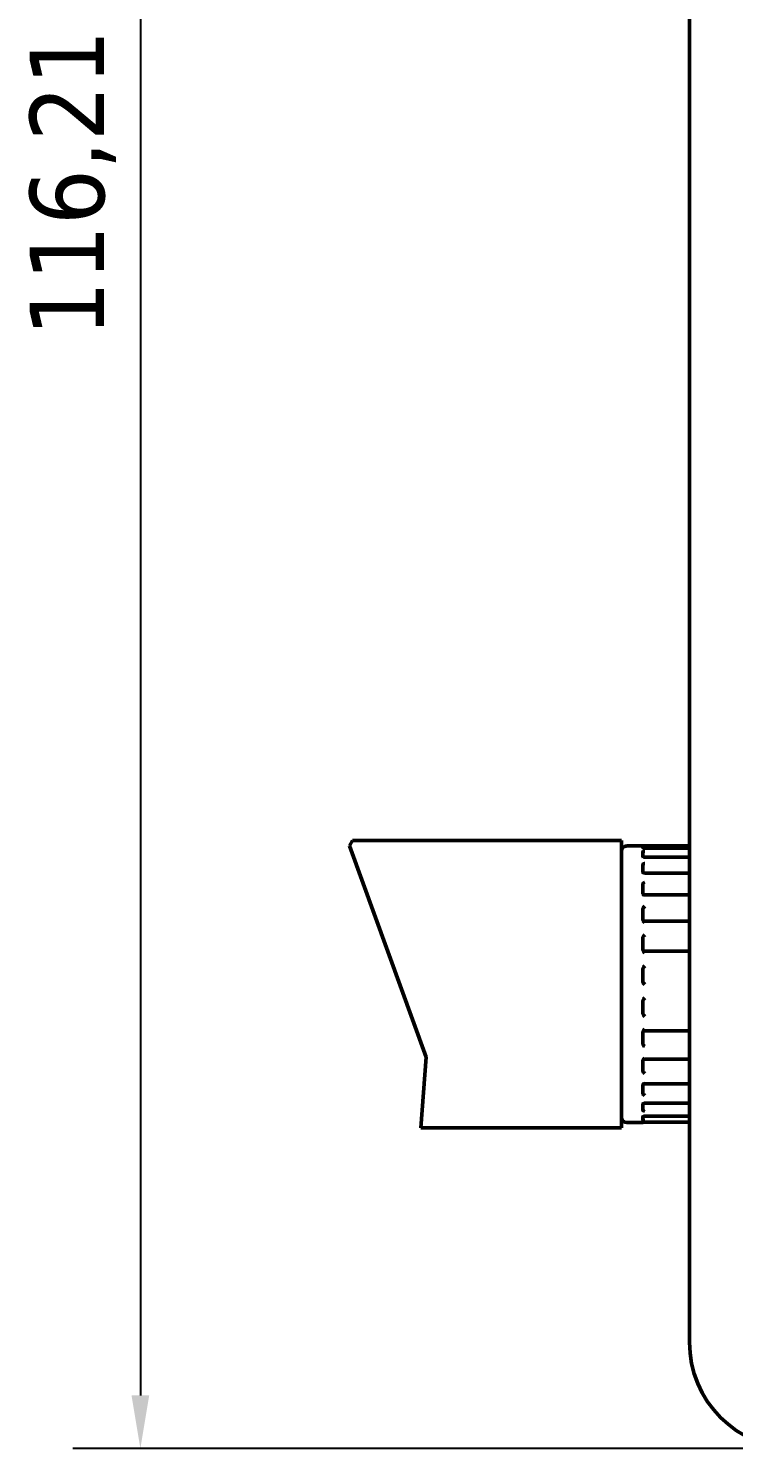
# Model space of a CAD drawing. Header units: millimetres. Extents: x -86 to 841, y -58 to 594.
# Drawn here: x 346.3 to 379.5, y 205.6 to 272.4 of the extents above; entities that cross this region are included whole.
import ezdxf

# ---------------------------------------------------------------- set-up
doc = ezdxf.new("R2010")
doc.units = ezdxf.units.MM
for name, color, linetype, lineweight in [('Break Line (ISO)', 7, 'Continuous', 50), ('Dimension (ISO)', 7, 'Continuous', 25), ('Visible (ISO)', 7, 'Continuous', 50)]:
    doc.layers.add(name, color=color, linetype=linetype, lineweight=lineweight)
doc.styles.add('Note Text (ISO)', font='tahoma.ttf')
doc.dimstyles.new('Default (ISO)', dxfattribs={"dimtxt": 3.5, "dimasz": 2.5, "dimexe": 3.175, "dimexo": 0, "dimgap": 0.762, "dimtad": 1, "dimrnd": 1e-08, "dimtxsty": 'Note Text (ISO)', "dimcen": 0.09, "dimdle": 10, "dimclrd": 256, "dimclre": 256, "dimclrt": 256, "dimadec": 0, "dimazin": 0, "dimtfac": 1.001486, "dimtmove": 0, "dimatfit": 3, "dimfxl": 1, "dimtolj": 1, "dimtzin": 0, "dimlwd": -1, "dimlwe": -1, "dimarcsym": 0})

# ---------------------------------------------------------------- blocks, each defined once
blk = doc.blocks.new('*D15')
at = {"layer": 'Defpoints', "color": 0, "transparency": 16777216}
for p in [(403.259, 321.832), (351.586, 205.621), (382.416, 205.621)]:
    blk.add_point(p, dxfattribs=at)
at = {"layer": 'Dimension (ISO)', "transparency": 16777216}
for p, q in [((403.259, 321.832), (348.411, 321.832)), ((351.586, 319.332), (351.586, 208.121)), ((382.416, 205.621), (348.411, 205.621))]:
    blk.add_line(p, q, dxfattribs=at)
for points in [[(351.169, 319.332), (352.003, 319.332), (351.586, 321.832)], [(351.169, 208.121), (352.003, 208.121), (351.586, 205.621)]]:
    blk.add_solid(points, dxfattribs=at)
at = {"layer": 'Dimension (ISO)', "transparency": 16777216, "insert": (346.381, 257.888), "char_height": 3.5, "attachment_point": 1, "rotation": 90, "style": 'Note Text (ISO)'}
blk.add_mtext('\\A1;116,21', dxfattribs=at)

msp = doc.modelspace()

# ---------------------------------------------------------------- linework, layer by layer
at = {"layer": 'Break Line (ISO)'}
for p, q in [((361.564, 234.2), (361.428, 233.949)), ((361.428, 233.949), (365.026, 224.022)), ((365.026, 224.022), (364.774, 220.7))]:
    msp.add_line(p, q, dxfattribs=at)
at = {"layer": 'Visible (ISO)'}
for p, q in [((377.416, 312.621), (377.416, 210.621)), ((374.216, 234.2), (361.564, 234.2)), ((374.216, 234.2), (374.216, 220.7)), ((374.466, 233.95), (377.416, 233.95)), ((375.216, 233.877), (375.216, 233.935)), ((375.316, 233.85), (377.416, 233.85)), ((375.216, 233.479), (375.216, 233.659)), ((375.216, 232.757), (375.216, 233.048)), ((375.316, 233.42), (377.416, 233.42)), ((375.316, 232.674), (377.416, 232.674)), ((375.216, 231.748), (375.216, 232.135)), ((375.316, 231.651), (377.416, 231.651)), ((375.216, 230.508), (375.216, 230.969)), ((375.316, 230.408), (377.416, 230.408)), ((375.216, 229.614), (375.216, 229.102)), ((375.316, 229.01), (377.416, 229.01)), ((375.216, 227.608), (375.216, 228.142)), ((375.216, 226.105), (375.216, 226.633)), ((375.216, 224.675), (375.216, 225.168)), ((377.416, 225.265), (375.316, 225.265)), ((375.216, 223.394), (375.216, 223.826)), ((377.416, 223.926), (375.316, 223.926)), ((375.216, 222.332), (375.216, 222.679)), ((377.416, 222.771), (375.316, 222.771)), ((375.216, 221.546), (375.216, 221.79)), ((377.416, 221.863), (375.316, 221.863)), ((375.216, 221.078), (375.216, 221.205)), ((377.416, 221.251), (375.316, 221.251)), ((374.216, 220.7), (364.774, 220.7)), ((374.466, 220.95), (375.216, 220.95)), ((375.216, 220.95), (375.216, 220.958)), ((377.416, 220.968), (375.316, 220.968)), ((375.316, 220.962), (377.416, 220.962))]:
    msp.add_line(p, q, dxfattribs=at)
for centre, radius, start, end in [((374.466, 233.7), 0.25, 90, 180), ((375.316, 233.95), 0.1, 259.85597, 270), ((375.316, 233.52), 0.1, 245.68827, 270), ((375.316, 232.774), 0.1, 229.13662, 270), ((375.316, 231.751), 0.1, 207.15448, 270), ((375.316, 230.508), 0.1, 180, 270), ((375.316, 229.11), 0.1, 180, 270), ((375.316, 225.165), 0.1, 90, 180), ((375.316, 223.826), 0.1, 90, 170.46525), ((375.316, 222.671), 0.1, 90, 142.23354), ((375.316, 221.763), 0.1, 90, 123.19831), ((374.466, 221.2), 0.25, 180, 270), ((375.316, 221.151), 0.1, 90, 107.93153), ((375.316, 220.868), 0.1, 90, 94.28966), ((375.316, 220.862), 0.1, 90, 93.45535), ((382.416, 210.621), 5, 180, 270)]:
    msp.add_arc(centre, radius, start, end, dxfattribs=at)
for points, knots in [([(375.316, 233.945), (375.296, 233.944), (375.276, 233.943), (375.259, 233.942), (375.246, 233.941), (375.234, 233.94), (375.226, 233.938), (375.219, 233.937), (375.216, 233.936), (375.216, 233.935)], [-0.00014252, -0.00014252, -0.00014252, -0.00014252, 0.00835799, 0.00835799, 0.00835799, 0.01450844, 0.01450844, 0.01450844, 0.0190205, 0.0190205, 0.0190205, 0.0190205]), ([(375.216, 233.877), (375.216, 233.874), (375.219, 233.871), (375.226, 233.869), (375.234, 233.865), (375.246, 233.862), (375.259, 233.859), (375.276, 233.855), (375.296, 233.852), (375.316, 233.848)], [0.04568795, 0.04568795, 0.04568795, 0.04568795, 0.04996283, 0.04996283, 0.04996283, 0.05578998, 0.05578998, 0.05578998, 0.06384367, 0.06384367, 0.06384367, 0.06384367]), ([(375.316, 233.708), (375.296, 233.703), (375.276, 233.697), (375.259, 233.691), (375.246, 233.686), (375.234, 233.681), (375.226, 233.674), (375.219, 233.669), (375.216, 233.664), (375.216, 233.659)], [-0.00014252, -0.00014252, -0.00014252, -0.00014252, 0.00835799, 0.00835799, 0.00835799, 0.01450843, 0.01450843, 0.01450843, 0.0190205, 0.0190205, 0.0190205, 0.0190205]), ([(375.216, 233.479), (375.216, 233.473), (375.219, 233.466), (375.226, 233.46), (375.234, 233.451), (375.246, 233.443), (375.259, 233.437), (375.276, 233.428), (375.296, 233.42), (375.316, 233.412)], [0.04568793, 0.04568793, 0.04568793, 0.04568793, 0.04996281, 0.04996281, 0.04996281, 0.05578996, 0.05578996, 0.05578996, 0.06384364, 0.06384364, 0.06384364, 0.06384364]), ([(375.316, 233.134), (375.296, 233.124), (375.276, 233.115), (375.259, 233.103), (375.246, 233.095), (375.234, 233.085), (375.226, 233.074), (375.219, 233.065), (375.216, 233.057), (375.216, 233.048)], [-0.00014252, -0.00014252, -0.00014252, -0.00014252, 0.00835799, 0.00835799, 0.00835799, 0.01450843, 0.01450843, 0.01450843, 0.01902049, 0.01902049, 0.01902049, 0.01902049]), ([(375.216, 232.757), (375.216, 232.746), (375.219, 232.736), (375.226, 232.726), (375.234, 232.713), (375.246, 232.701), (375.259, 232.692), (375.276, 232.678), (375.296, 232.666), (375.316, 232.654)], [0.04568794, 0.04568794, 0.04568794, 0.04568794, 0.04996283, 0.04996283, 0.04996283, 0.05578998, 0.05578998, 0.05578998, 0.06384366, 0.06384366, 0.06384366, 0.06384366]), ([(375.316, 232.254), (375.296, 232.24), (375.276, 232.227), (375.259, 232.211), (375.246, 232.2), (375.234, 232.186), (375.226, 232.171), (375.219, 232.159), (375.216, 232.147), (375.216, 232.135)], [-0.00014252, -0.00014252, -0.00014252, -0.00014252, 0.00835798, 0.00835798, 0.00835798, 0.01450843, 0.01450843, 0.01450843, 0.01902048, 0.01902048, 0.01902048, 0.01902048]), ([(375.216, 231.748), (375.216, 231.735), (375.219, 231.721), (375.226, 231.709), (375.234, 231.691), (375.246, 231.676), (375.259, 231.664), (375.276, 231.646), (375.296, 231.631), (375.316, 231.615)], [0.04568793, 0.04568793, 0.04568793, 0.04568793, 0.04996282, 0.04996282, 0.04996282, 0.05578996, 0.05578996, 0.05578996, 0.06384364, 0.06384364, 0.06384364, 0.06384364]), ([(375.316, 231.115), (375.296, 231.098), (375.276, 231.081), (375.259, 231.062), (375.246, 231.049), (375.234, 231.032), (375.226, 231.013), (375.219, 230.999), (375.216, 230.984), (375.216, 230.969)], [-0.00014252, -0.00014252, -0.00014252, -0.00014252, 0.00835799, 0.00835799, 0.00835799, 0.01450844, 0.01450844, 0.01450844, 0.0190205, 0.0190205, 0.0190205, 0.0190205]), ([(375.216, 230.508), (375.216, 230.492), (375.219, 230.476), (375.226, 230.461), (375.234, 230.441), (375.246, 230.423), (375.259, 230.409), (375.276, 230.389), (375.296, 230.37), (375.316, 230.352)], [0.04568793, 0.04568793, 0.04568793, 0.04568793, 0.04996281, 0.04996281, 0.04996281, 0.05578996, 0.05578996, 0.05578996, 0.06384364, 0.06384364, 0.06384364, 0.06384364]), ([(375.316, 229.778), (375.296, 229.759), (375.276, 229.74), (375.259, 229.719), (375.246, 229.703), (375.234, 229.685), (375.226, 229.663), (375.219, 229.647), (375.216, 229.631), (375.216, 229.614)], [-0.00014252, -0.00014252, -0.00014252, -0.00014252, 0.00835799, 0.00835799, 0.00835799, 0.01450844, 0.01450844, 0.01450844, 0.0190205, 0.0190205, 0.0190205, 0.0190205]), ([(375.216, 229.102), (375.216, 229.085), (375.219, 229.068), (375.226, 229.052), (375.234, 229.03), (375.246, 229.01), (375.259, 228.994), (375.276, 228.972), (375.296, 228.953), (375.316, 228.933)], [0.04568795, 0.04568795, 0.04568795, 0.04568795, 0.04996284, 0.04996284, 0.04996284, 0.05578999, 0.05578999, 0.05578999, 0.06384367, 0.06384367, 0.06384367, 0.06384367]), ([(375.316, 228.315), (375.296, 228.295), (375.276, 228.275), (375.259, 228.253), (375.246, 228.237), (375.234, 228.217), (375.226, 228.194), (375.219, 228.177), (375.216, 228.16), (375.216, 228.142)], [-0.00014252, -0.00014252, -0.00014252, -0.00014252, 0.00835799, 0.00835799, 0.00835799, 0.01450843, 0.01450843, 0.01450843, 0.01902048, 0.01902048, 0.01902048, 0.01902048]), ([(375.216, 227.608), (375.216, 227.59), (375.219, 227.573), (375.226, 227.556), (375.234, 227.533), (375.246, 227.513), (375.259, 227.497), (375.276, 227.474), (375.296, 227.454), (375.316, 227.434)], [0.04568793, 0.04568793, 0.04568793, 0.04568793, 0.04996282, 0.04996282, 0.04996282, 0.05578996, 0.05578996, 0.05578996, 0.06384364, 0.06384364, 0.06384364, 0.06384364]), ([(375.316, 226.806), (375.296, 226.786), (375.276, 226.766), (375.259, 226.744), (375.246, 226.727), (375.234, 226.708), (375.226, 226.685), (375.219, 226.668), (375.216, 226.651), (375.216, 226.633)], [-0.00014252, -0.00014252, -0.00014252, -0.00014252, 0.00835799, 0.00835799, 0.00835799, 0.01450844, 0.01450844, 0.01450844, 0.0190205, 0.0190205, 0.0190205, 0.0190205]), ([(375.216, 226.105), (375.216, 226.088), (375.219, 226.071), (375.226, 226.054), (375.234, 226.032), (375.246, 226.012), (375.259, 225.996), (375.276, 225.974), (375.296, 225.955), (375.316, 225.935)], [0.04568796, 0.04568796, 0.04568796, 0.04568796, 0.04996285, 0.04996285, 0.04996285, 0.05578999, 0.05578999, 0.05578999, 0.06384368, 0.06384368, 0.06384368, 0.06384368]), ([(375.316, 225.332), (375.296, 225.313), (375.276, 225.294), (375.259, 225.273), (375.246, 225.257), (375.234, 225.238), (375.226, 225.217), (375.219, 225.201), (375.216, 225.185), (375.216, 225.168)], [-0.00014252, -0.00014252, -0.00014252, -0.00014252, 0.00835799, 0.00835799, 0.00835799, 0.01450844, 0.01450844, 0.01450844, 0.01902051, 0.01902051, 0.01902051, 0.01902051]), ([(375.216, 224.675), (375.216, 224.659), (375.219, 224.643), (375.226, 224.628), (375.234, 224.607), (375.246, 224.589), (375.259, 224.575), (375.276, 224.554), (375.296, 224.536), (375.316, 224.518)], [0.04568794, 0.04568794, 0.04568794, 0.04568794, 0.04996283, 0.04996283, 0.04996283, 0.05578997, 0.05578997, 0.05578997, 0.06384366, 0.06384366, 0.06384366, 0.06384366]), ([(375.316, 223.972), (375.296, 223.955), (375.276, 223.938), (375.259, 223.919), (375.246, 223.905), (375.234, 223.888), (375.226, 223.869), (375.219, 223.855), (375.216, 223.841), (375.216, 223.826)], [-0.00014252, -0.00014252, -0.00014252, -0.00014252, 0.00835798, 0.00835798, 0.00835798, 0.01450842, 0.01450842, 0.01450842, 0.01902048, 0.01902048, 0.01902048, 0.01902048]), ([(375.216, 223.394), (375.216, 223.38), (375.219, 223.367), (375.226, 223.354), (375.234, 223.336), (375.246, 223.32), (375.259, 223.308), (375.276, 223.29), (375.296, 223.275), (375.316, 223.259)], [0.04568793, 0.04568793, 0.04568793, 0.04568793, 0.04996282, 0.04996282, 0.04996282, 0.05578996, 0.05578996, 0.05578996, 0.06384364, 0.06384364, 0.06384364, 0.06384364]), ([(375.316, 222.799), (375.296, 222.785), (375.276, 222.771), (375.259, 222.756), (375.246, 222.744), (375.234, 222.73), (375.226, 222.715), (375.219, 222.703), (375.216, 222.691), (375.216, 222.679)], [-0.00014252, -0.00014252, -0.00014252, -0.00014252, 0.00835799, 0.00835799, 0.00835799, 0.01450844, 0.01450844, 0.01450844, 0.0190205, 0.0190205, 0.0190205, 0.0190205]), ([(375.216, 222.332), (375.216, 222.321), (375.219, 222.31), (375.226, 222.3), (375.234, 222.286), (375.246, 222.274), (375.259, 222.264), (375.276, 222.251), (375.296, 222.238), (375.316, 222.226)], [0.04568794, 0.04568794, 0.04568794, 0.04568794, 0.04996283, 0.04996283, 0.04996283, 0.05578997, 0.05578997, 0.05578997, 0.06384366, 0.06384366, 0.06384366, 0.06384366]), ([(375.316, 221.878), (375.296, 221.867), (375.276, 221.857), (375.259, 221.845), (375.246, 221.837), (375.234, 221.827), (375.226, 221.816), (375.219, 221.807), (375.216, 221.798), (375.216, 221.79)], [-0.00014252, -0.00014252, -0.00014252, -0.00014252, 0.00835799, 0.00835799, 0.00835799, 0.01450843, 0.01450843, 0.01450843, 0.01902049, 0.01902049, 0.01902049, 0.01902049]), ([(375.216, 221.546), (375.216, 221.539), (375.219, 221.531), (375.226, 221.524), (375.234, 221.515), (375.246, 221.507), (375.259, 221.5), (375.276, 221.491), (375.296, 221.483), (375.316, 221.475)], [0.04568793, 0.04568793, 0.04568793, 0.04568793, 0.04996282, 0.04996282, 0.04996282, 0.05578997, 0.05578997, 0.05578997, 0.06384365, 0.06384365, 0.06384365, 0.06384365]), ([(375.316, 221.256), (375.296, 221.25), (375.276, 221.244), (375.259, 221.237), (375.246, 221.232), (375.234, 221.227), (375.226, 221.22), (375.219, 221.215), (375.216, 221.21), (375.216, 221.205)], [-0.00014252, -0.00014252, -0.00014252, -0.00014252, 0.00835799, 0.00835799, 0.00835799, 0.01450844, 0.01450844, 0.01450844, 0.0190205, 0.0190205, 0.0190205, 0.0190205]), ([(375.216, 221.078), (375.216, 221.075), (375.219, 221.071), (375.226, 221.068), (375.234, 221.064), (375.246, 221.06), (375.259, 221.057), (375.276, 221.053), (375.296, 221.049), (375.316, 221.046)], [0.04568793, 0.04568793, 0.04568793, 0.04568793, 0.04996282, 0.04996282, 0.04996282, 0.05578996, 0.05578996, 0.05578996, 0.06384365, 0.06384365, 0.06384365, 0.06384365]), ([(375.316, 220.969), (375.296, 220.967), (375.276, 220.966), (375.259, 220.964), (375.246, 220.963), (375.234, 220.962), (375.226, 220.96), (375.219, 220.959), (375.216, 220.959), (375.216, 220.958)], [-0.00014252, -0.00014252, -0.00014252, -0.00014252, 0.00835799, 0.00835799, 0.00835799, 0.01450843, 0.01450843, 0.01450843, 0.01902049, 0.01902049, 0.01902049, 0.01902049]), ([(375.216, 220.954), (375.216, 220.954), (375.219, 220.955), (375.226, 220.956), (375.234, 220.957), (375.246, 220.958), (375.259, 220.959), (375.274, 220.96), (375.292, 220.961), (375.31, 220.962)], [0.04568795, 0.04568795, 0.04568795, 0.04568795, 0.04996283, 0.04996283, 0.04996283, 0.05578998, 0.05578998, 0.05578998, 0.06303314, 0.06303314, 0.06303314, 0.06303314])]:
    msp.add_open_spline(points, degree=3, knots=knots, dxfattribs=at)

# ---------------------------------------------------------------- dimensions: what is measured, and where the dimension line sits
at = {"layer": 'Dimension (ISO)'}
dim = msp.add_linear_dim(base=(351.586, 205.621), p1=(403.259, 321.832), p2=(382.416, 205.621), angle=270, dimstyle='Default (ISO)', override={"dimgap": 0.762, "dimdec": 2, "dimtol": 0, "dimlim": 0, "dimtp": 0, "dimtm": 0, "dimtdec": 2, "dimtofl": 0, "dimatfit": 1}, dxfattribs=at)
dim.commit()
dim.dimension.update_dxf_attribs({"geometry": '*D15', "text_midpoint": (351.586, 264.726), "dimtype": 160})

doc.saveas('drawing.dxf')
